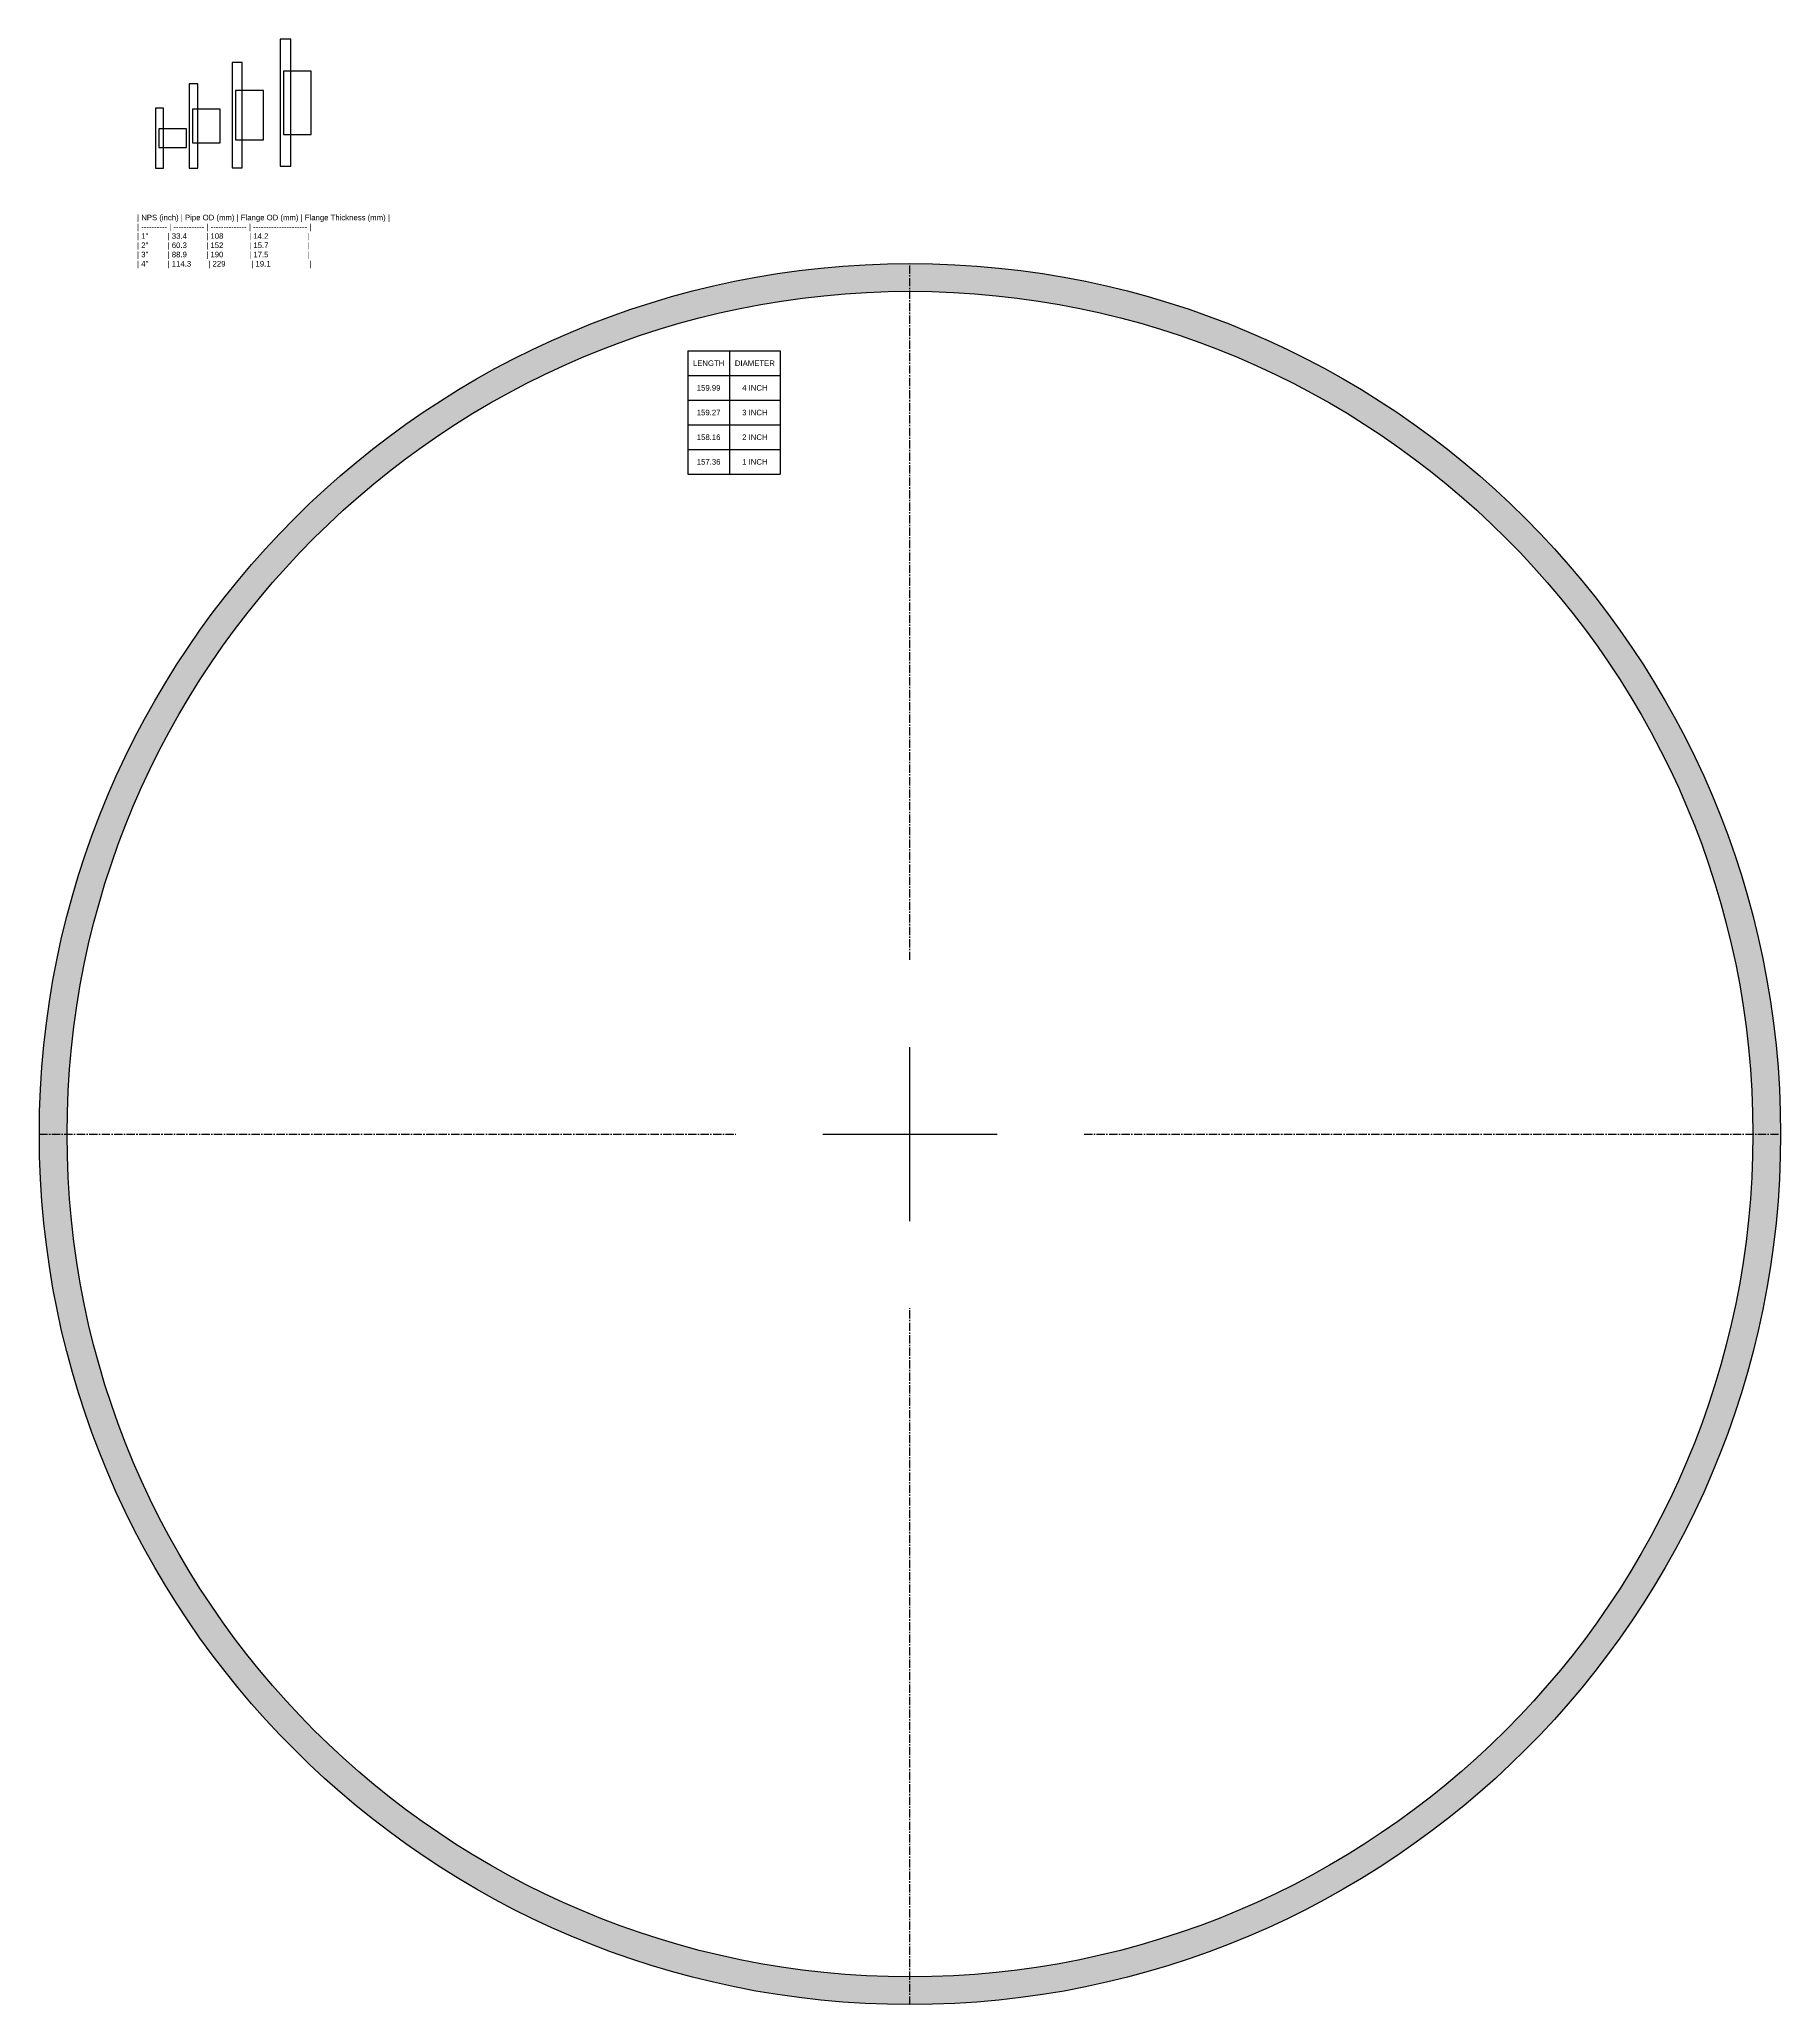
# Model space of a CAD drawing. Header units: millimetres. Extents: x 1251 to 4391, y 18 to 3563.
import ezdxf

# ---------------------------------------------------------------- set-up
doc = ezdxf.new("R2010")
doc.units = ezdxf.units.MM
doc.header["$LTSCALE"] = 20
doc.header["$MEASUREMENT"] = 0
doc.linetypes.add('CENTER2', pattern=[1.125, 0.75, -0.125, 0.125, -0.125])
doc.styles.get("Standard").update_dxf_attribs({"font": 'arial.ttf', "height": 10})

# ---------------------------------------------------------------- blocks, each defined once
blk = doc.blocks.new('*T1')
at = {"color": 0, "linetype": 'ByBlock', "lineweight": -2, "transparency": 16777216}
for p, q in [((0, 0), (166.7, 0)), ((0, 0), (0, -222.4)), ((75.5, 0), (75.5, -222.4)), ((166.7, 0), (166.7, -222.4)), ((0, -44.5), (166.7, -44.5)), ((0, -89), (166.7, -89)), ((0, -133.5), (166.7, -133.5)), ((0, -177.9), (166.7, -177.9)), ((0, -222.4), (166.7, -222.4))]:
    blk.add_line(p, q, dxfattribs=at)
at = {"color": 0, "transparency": 16777216, "char_height": 10, "attachment_point": 5}
for s, insert, width in [('LENGTH', (37.7, -22.2), 75.34), ('DIAMETER', (121.1, -22.2), 91.096), ('159.99', (37.7, -66.7), 75.34), ('4 INCH', (121.1, -66.7), 91.096), ('159.27', (37.7, -111.2), 75.34), ('3 INCH', (121.1, -111.2), 91.096), ('158.16', (37.7, -155.7), 75.34), ('2 INCH', (121.1, -155.7), 91.096), ('157.36', (37.7, -200.2), 75.34), ('1 INCH', (121.1, -200.2), 91.096)]:
    blk.add_mtext(s, dxfattribs=dict(at, insert=insert, width=width))
blk = doc.blocks.new('*U2')
at = {"color": 0, "linetype": 'CENTER2', "transparency": 16777216}
for p, q in [((0, 314), (0, 1570.12)), ((-1570.12, 0), (-314, 0)), ((314, 0), (1570.12, 0)), ((0, -1570.12), (0, -314))]:
    blk.add_line(p, q, dxfattribs=at)
at = {"color": 0, "linetype": 'Continuous', "transparency": 16777216}
for p, q in [((0, -157), (0, 157)), ((-157, 0), (157, 0))]:
    blk.add_line(p, q, dxfattribs=at)

msp = doc.modelspace()

# ---------------------------------------------------------------- hatches: boundary and pattern name
h = msp.add_hatch()
h.set_pattern_fill('ANGLE', color=256, scale=30)
h.set_pattern_definition([(0, (0, 0), (0, 8.25), [6, -2.25]), (90, (0, 0), (-8.25, 5e-16), [6, -2.25])])
h.paths.add_polyline_path([(1251.3, 1588.5, 1), (4391.3, 1588.5, 1)])
h.paths.add_polyline_path([(4341.3, 1588.5, -1), (1301.3, 1588.5, -1)], flags=16)

# ---------------------------------------------------------------- linework, layer by layer
for points in [[(1685.5, 3334), (1704.6, 3334), (1704.6, 3563), (1685.5, 3563)], [(1599.3, 3331), (1616.8, 3331), (1616.8, 3521), (1599.3, 3521)], [(1521.2, 3330.7), (1536.9, 3330.7), (1536.9, 3482.7), (1521.2, 3482.7)], [(1691.5, 3391.4), (1741.5, 3391.4), (1741.5, 3505.7), (1691.5, 3505.7)], [(1460.8, 3330.7), (1475, 3330.7), (1475, 3438.7), (1460.8, 3438.7)], [(1605.3, 3381.5), (1655.3, 3381.5), (1655.3, 3470.4), (1605.3, 3470.4)], [(1527.2, 3376.5), (1577.2, 3376.5), (1577.2, 3436.8), (1527.2, 3436.8)], [(1466.8, 3368), (1516.8, 3368), (1516.8, 3401.4), (1466.8, 3401.4)]]:
    msp.add_lwpolyline(points, close=True)
for radius in [1570, 1520]:
    msp.add_circle((2821.3, 1588.5), radius)

# ---------------------------------------------------------------- block references
at = {"linetype": 'CENTER2'}
msp.add_blockref('*U2', (2821.3, 1588.5), dxfattribs=at)
msp.add_blockref('*T1', (2420.5, 3001))

# ---------------------------------------------------------------- texts
at = {"insert": (1427.5, 3246.6), "char_height": 10, "width": 476.053, "attachment_point": 1}
msp.add_mtext('| NPS (inch) | Pipe OD (mm) | Flange OD (mm) | Flange Thickness (mm) |\\P| ---------- | ------------ | -------------- | --------------------- |\\P| 1"         | 33.4         | 108            | 14.2                  |\\P| 2"         | 60.3         | 152            | 15.7                  |\\P| 3"         | 88.9         | 190            | 17.5                  |\\P| 4"         | 114.3        | 229            | 19.1                  |\\P', dxfattribs=at)

doc.saveas('drawing.dxf')
